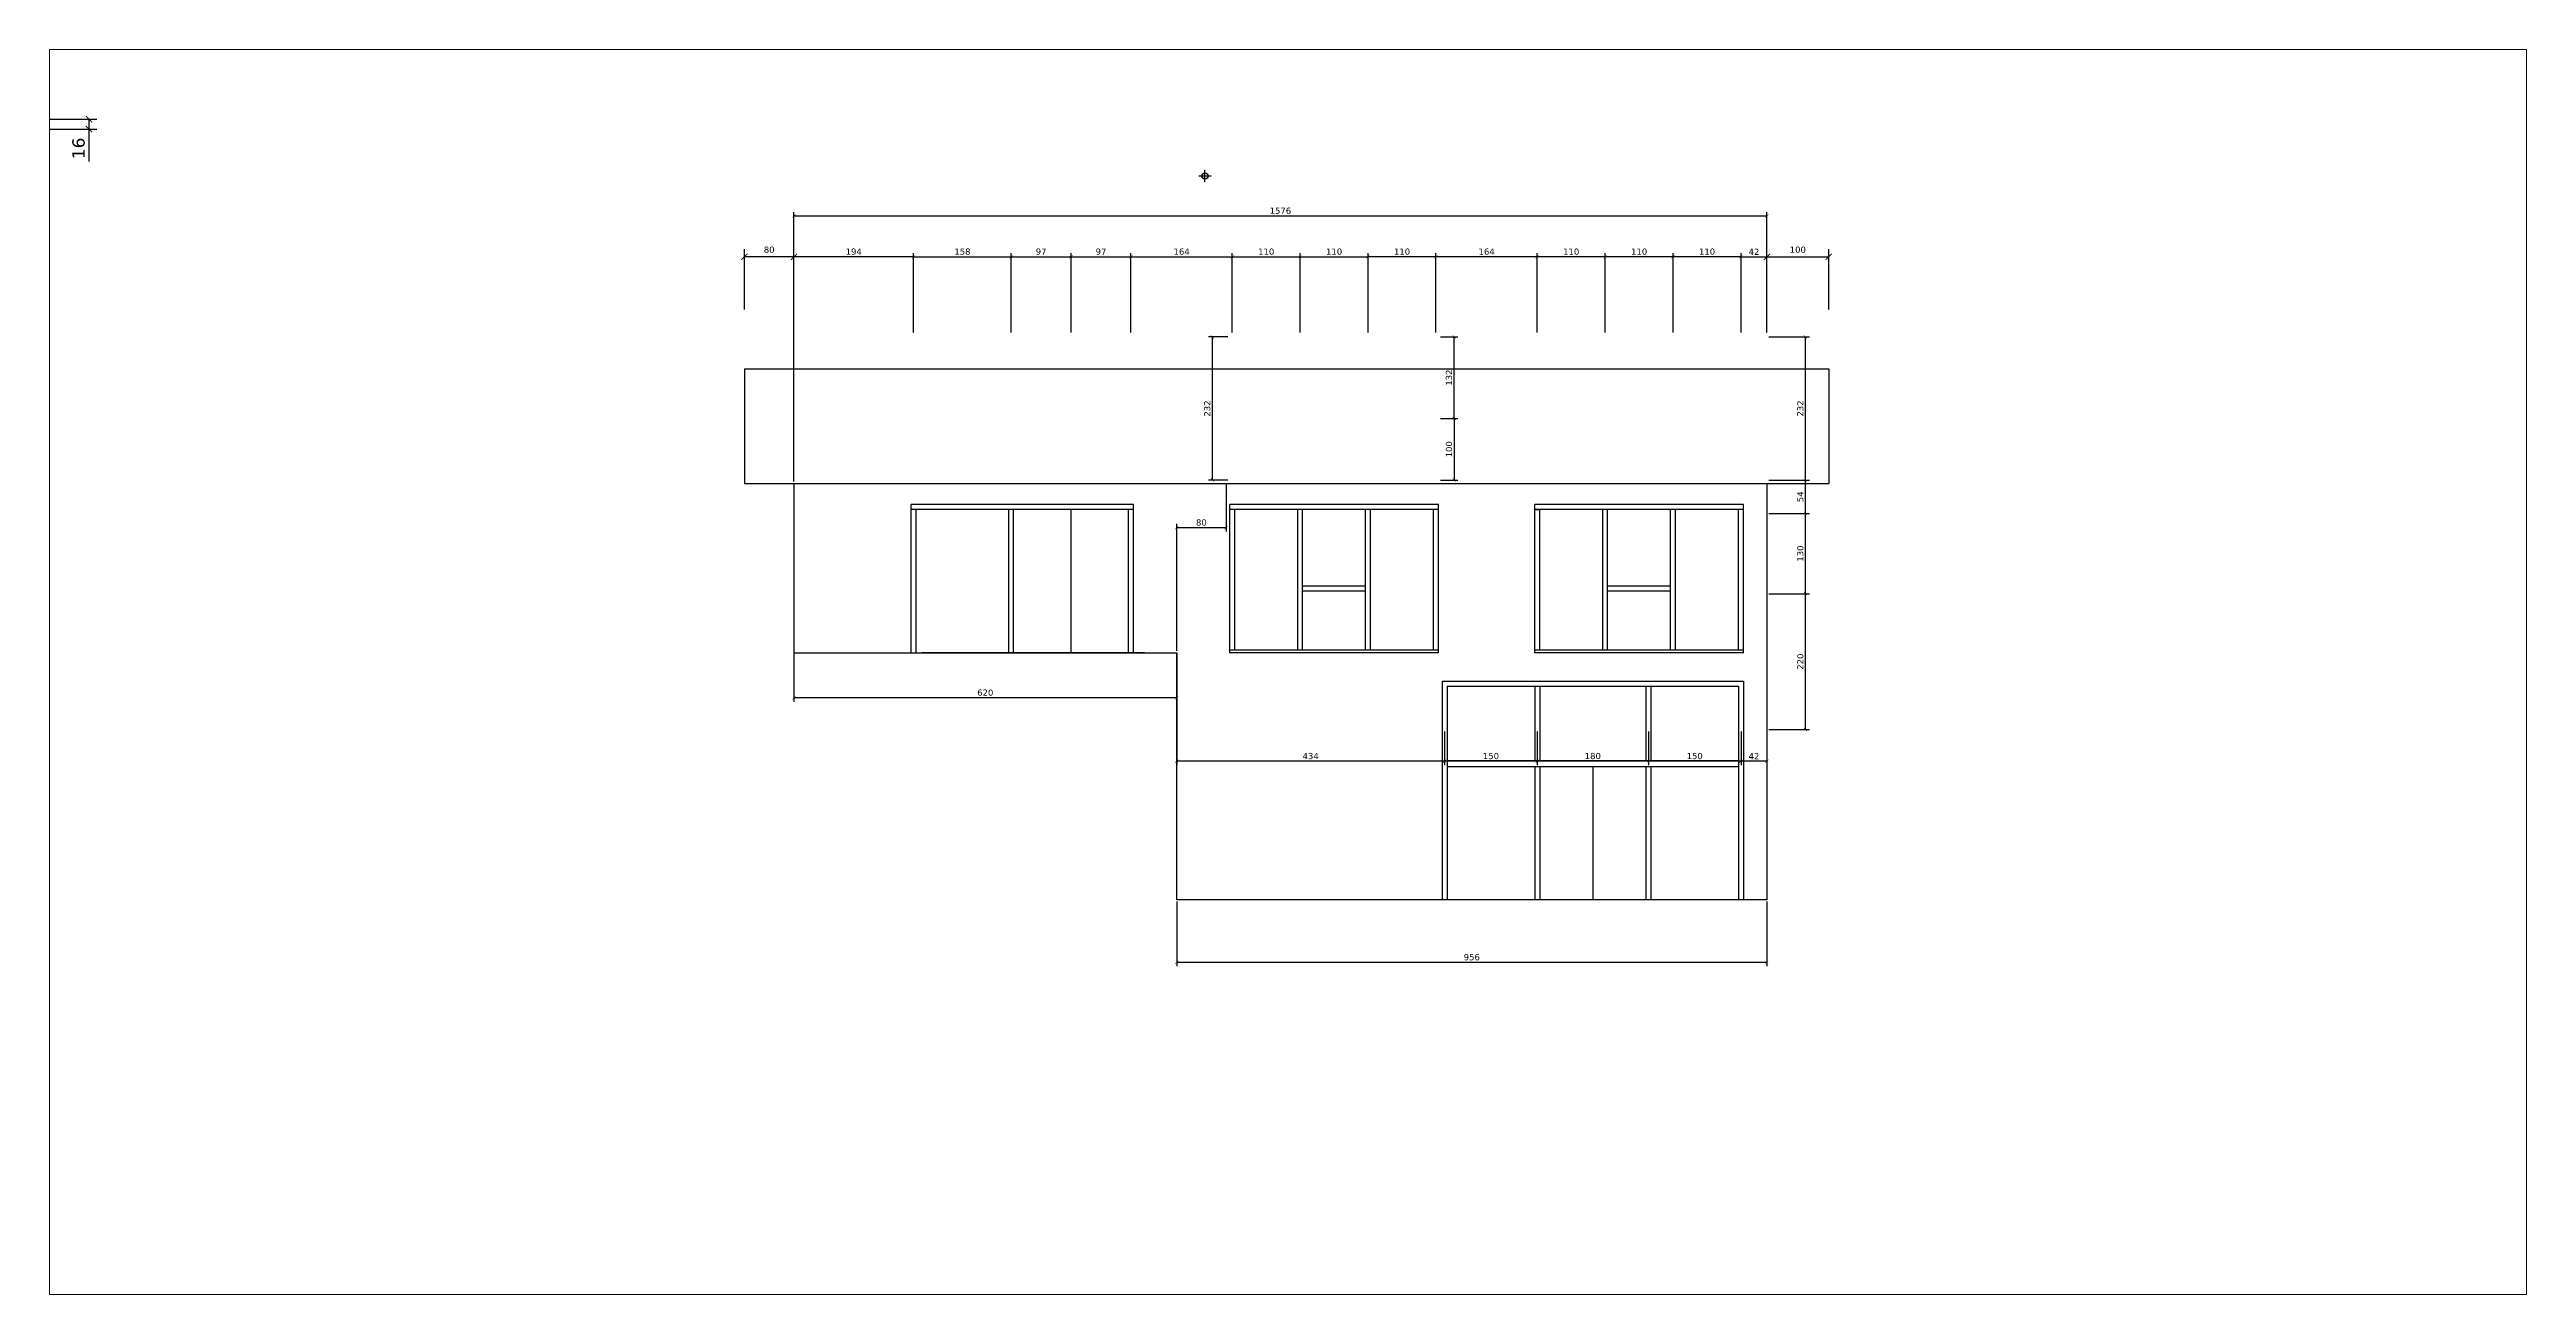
# Paper-space layout 'facade-sud' of a CAD drawing. Header units: centimetres. Extents: x -73 to 328, y 1 to 202.
# The model-space entities are those that its viewports show. They can reach past a viewport. Long polylines and large blocks are cut down to what shows.
import ezdxf

# ---------------------------------------------------------------- set-up
doc = ezdxf.new("R2010")
doc.units = ezdxf.units.CM
doc.header["$PDMODE"] = 34
doc.header["$PDSIZE"] = 100
doc.layers.add('canalisations', color=1, linetype='Continuous', true_color=0xff0000)
for name, color, linetype in [('Dimensions', 6, 'Continuous'), ('Menuiseries', 60, 'Continuous'), ('Mur de soutenement', 1, 'Continuous'), ('Plan de masse ou contour exterieur', 30, 'Continuous'), ('Portes', 3, 'Continuous'), ('Title Block', 250, 'Continuous')]:
    doc.layers.add(name, color=color, linetype=linetype)
doc.styles.add('Seb', font='Verdana.ttf')
doc.dimstyles.new('d', dxfattribs={"dimtxt": 1, "dimasz": 1, "dimexe": 1.25, "dimexo": 0.625, "dimtad": 1, "dimdec": 1, "dimlfac": 0.1, "dimtxsty": 'Seb', "dimblk": 'ARCHTICK', "dimblk1": 'ARCHTICK', "dimblk2": 'ARCHTICK', "dimcen": 2.5, "dimclrd": 256, "dimclre": 256, "dimadec": 0, "dimazin": 0, "dimtfac": 1, "dimtdec": 1, "dimtmove": 0, "dimatfit": 3, "dimldrblk": 'ARCHTICK', "dimfxl": 1, "dimlwd": -1, "dimlwe": -1, "dimarcsym": 0})

# ---------------------------------------------------------------- blocks, each defined once
blk = doc.blocks.new('_ArchTick')
at = {"color": 0, "linetype": 'ByBlock', "const_width": 0.15}
blk.add_lwpolyline([(-0.5, -0.5), (0.5, 0.5)], dxfattribs=at)
blk = doc.blocks.new('*D231')
at = {"layer": 'Defpoints', "color": 0}
for p in [(262393, 73289), (271953, 73289), (262393, 72273)]:
    blk.add_point(p, dxfattribs=at)
at = {"layer": 'Dimensions'}
for p, q in [((262393, 73258), (262393, 72211)), ((271953, 73258), (271953, 72211)), ((271953, 72273), (262393, 72273))]:
    blk.add_line(p, q, dxfattribs=at)
at = {"layer": 'Dimensions', "xscale": 50, "yscale": 50, "zscale": 50, "rotation": 180}
blk.add_blockref('_ArchTick', (262393, 72273), dxfattribs=at)
at = {"layer": 'Dimensions', "xscale": 50, "yscale": 50, "zscale": 50}
blk.add_blockref('_ArchTick', (271953, 72273), dxfattribs=at)
at = {"layer": 'Dimensions', "color": 0, "insert": (267173, 72357), "char_height": 100, "attachment_point": 5, "style": 'Seb'}
blk.add_mtext('956', dxfattribs=at)
blk = doc.blocks.new('*D232')
at = {"layer": 'Defpoints', "color": 0}
for p in [(256193, 80045), (262393, 77289), (256193, 76558)]:
    blk.add_point(p, dxfattribs=at)
at = {"layer": 'Dimensions'}
for p, q in [((256193, 80014), (256193, 76496)), ((262393, 77258), (262393, 76496)), ((262393, 76558), (256193, 76558))]:
    blk.add_line(p, q, dxfattribs=at)
at = {"layer": 'Dimensions', "xscale": 50, "yscale": 50, "zscale": 50, "rotation": 180}
blk.add_blockref('_ArchTick', (256193, 76558), dxfattribs=at)
at = {"layer": 'Dimensions', "xscale": 50, "yscale": 50, "zscale": 50}
blk.add_blockref('_ArchTick', (262393, 76558), dxfattribs=at)
at = {"layer": 'Dimensions', "color": 0, "insert": (259293, 76642), "char_height": 100, "attachment_point": 5, "style": 'Seb'}
blk.add_mtext('620', dxfattribs=at)
blk = doc.blocks.new('*D233')
at = {"layer": 'Defpoints', "color": 0}
for p in [(263193, 80045), (262393, 79315), (262393, 77289)]:
    blk.add_point(p, dxfattribs=at)
at = {"layer": 'Dimensions'}
for p, q in [((263193, 80014), (263193, 79252)), ((262393, 77320), (262393, 79377)), ((263193, 79315), (262393, 79315))]:
    blk.add_line(p, q, dxfattribs=at)
at = {"layer": 'Dimensions', "xscale": 50, "yscale": 50, "zscale": 50, "rotation": 180}
blk.add_blockref('_ArchTick', (262393, 79315), dxfattribs=at)
at = {"layer": 'Dimensions', "xscale": 50, "yscale": 50, "zscale": 50}
blk.add_blockref('_ArchTick', (263193, 79315), dxfattribs=at)
at = {"layer": 'Dimensions', "color": 0, "insert": (262793, 79398), "char_height": 100, "attachment_point": 5, "style": 'Seb'}
blk.add_mtext('80', dxfattribs=at)
blk = doc.blocks.new('*D234')
at = {"layer": 'Defpoints', "color": 0}
for p in [(256193, 83702), (256193, 82445), (258133, 82445)]:
    blk.add_point(p, dxfattribs=at)
at = {"layer": 'Dimensions'}
for p, q in [((256193, 82477), (256193, 83764)), ((258133, 83702), (256193, 83702)), ((258133, 82477), (258133, 83764))]:
    blk.add_line(p, q, dxfattribs=at)
at = {"layer": 'Dimensions', "xscale": 50, "yscale": 50, "zscale": 50, "rotation": 180}
blk.add_blockref('_ArchTick', (256193, 83702), dxfattribs=at)
at = {"layer": 'Dimensions', "xscale": 50, "yscale": 50, "zscale": 50}
blk.add_blockref('_ArchTick', (258133, 83702), dxfattribs=at)
at = {"layer": 'Dimensions', "color": 0, "insert": (257163, 83786), "char_height": 100, "attachment_point": 5, "style": 'Seb'}
blk.add_mtext('194', dxfattribs=at)
blk = doc.blocks.new('*D235')
at = {"layer": 'Defpoints', "color": 0}
for p in [(259713, 83702), (258133, 82445), (259713, 82445)]:
    blk.add_point(p, dxfattribs=at)
at = {"layer": 'Dimensions'}
for p, q in [((258133, 82477), (258133, 83764)), ((258133, 83702), (259713, 83702)), ((259713, 82477), (259713, 83764))]:
    blk.add_line(p, q, dxfattribs=at)
at = {"layer": 'Dimensions', "xscale": 50, "yscale": 50, "zscale": 50, "rotation": 180}
blk.add_blockref('_ArchTick', (258133, 83702), dxfattribs=at)
at = {"layer": 'Dimensions', "xscale": 50, "yscale": 50, "zscale": 50}
blk.add_blockref('_ArchTick', (259713, 83702), dxfattribs=at)
at = {"layer": 'Dimensions', "color": 0, "insert": (258923, 83786), "char_height": 100, "attachment_point": 5, "style": 'Seb'}
blk.add_mtext('158', dxfattribs=at)
blk = doc.blocks.new('*D236')
at = {"layer": 'Defpoints', "color": 0}
for p in [(260683, 83702), (259713, 82445), (260683, 82445)]:
    blk.add_point(p, dxfattribs=at)
at = {"layer": 'Dimensions'}
for p, q in [((259713, 82477), (259713, 83764)), ((259713, 83702), (260683, 83702)), ((260683, 82477), (260683, 83764))]:
    blk.add_line(p, q, dxfattribs=at)
at = {"layer": 'Dimensions', "xscale": 50, "yscale": 50, "zscale": 50, "rotation": 180}
blk.add_blockref('_ArchTick', (259713, 83702), dxfattribs=at)
at = {"layer": 'Dimensions', "xscale": 50, "yscale": 50, "zscale": 50}
blk.add_blockref('_ArchTick', (260683, 83702), dxfattribs=at)
at = {"layer": 'Dimensions', "color": 0, "insert": (260198, 83786), "char_height": 100, "attachment_point": 5, "style": 'Seb'}
blk.add_mtext('97', dxfattribs=at)
blk = doc.blocks.new('*D237')
at = {"layer": 'Defpoints', "color": 0}
for p in [(261653, 83702), (260683, 82445), (261653, 82445)]:
    blk.add_point(p, dxfattribs=at)
at = {"layer": 'Dimensions'}
for p, q in [((260683, 82477), (260683, 83764)), ((260683, 83702), (261653, 83702)), ((261653, 82477), (261653, 83764))]:
    blk.add_line(p, q, dxfattribs=at)
at = {"layer": 'Dimensions', "xscale": 50, "yscale": 50, "zscale": 50, "rotation": 180}
blk.add_blockref('_ArchTick', (260683, 83702), dxfattribs=at)
at = {"layer": 'Dimensions', "xscale": 50, "yscale": 50, "zscale": 50}
blk.add_blockref('_ArchTick', (261653, 83702), dxfattribs=at)
at = {"layer": 'Dimensions', "color": 0, "insert": (261168, 83786), "char_height": 100, "attachment_point": 5, "style": 'Seb'}
blk.add_mtext('97', dxfattribs=at)
blk = doc.blocks.new('*D238')
at = {"layer": 'Defpoints', "color": 0}
for p in [(263293, 83702), (261653, 82445), (263293, 82445)]:
    blk.add_point(p, dxfattribs=at)
at = {"layer": 'Dimensions'}
for p, q in [((261653, 82477), (261653, 83764)), ((261653, 83702), (263293, 83702)), ((263293, 82477), (263293, 83764))]:
    blk.add_line(p, q, dxfattribs=at)
at = {"layer": 'Dimensions', "xscale": 50, "yscale": 50, "zscale": 50, "rotation": 180}
blk.add_blockref('_ArchTick', (261653, 83702), dxfattribs=at)
at = {"layer": 'Dimensions', "xscale": 50, "yscale": 50, "zscale": 50}
blk.add_blockref('_ArchTick', (263293, 83702), dxfattribs=at)
at = {"layer": 'Dimensions', "color": 0, "insert": (262473, 83786), "char_height": 100, "attachment_point": 5, "style": 'Seb'}
blk.add_mtext('164', dxfattribs=at)
blk = doc.blocks.new('*D239')
at = {"layer": 'Defpoints', "color": 0}
for p in [(264393, 83702), (263293, 82445), (264393, 82445)]:
    blk.add_point(p, dxfattribs=at)
at = {"layer": 'Dimensions'}
for p, q in [((263293, 82477), (263293, 83764)), ((263293, 83702), (264393, 83702)), ((264393, 82477), (264393, 83764))]:
    blk.add_line(p, q, dxfattribs=at)
at = {"layer": 'Dimensions', "xscale": 50, "yscale": 50, "zscale": 50, "rotation": 180}
blk.add_blockref('_ArchTick', (263293, 83702), dxfattribs=at)
at = {"layer": 'Dimensions', "xscale": 50, "yscale": 50, "zscale": 50}
blk.add_blockref('_ArchTick', (264393, 83702), dxfattribs=at)
at = {"layer": 'Dimensions', "color": 0, "insert": (263843, 83786), "char_height": 100, "attachment_point": 5, "style": 'Seb'}
blk.add_mtext('110', dxfattribs=at)
blk = doc.blocks.new('*D240')
at = {"layer": 'Defpoints', "color": 0}
for p in [(265493, 83702), (264393, 82445), (265493, 82445)]:
    blk.add_point(p, dxfattribs=at)
at = {"layer": 'Dimensions'}
for p, q in [((264393, 82477), (264393, 83764)), ((264393, 83702), (265493, 83702)), ((265493, 82477), (265493, 83764))]:
    blk.add_line(p, q, dxfattribs=at)
at = {"layer": 'Dimensions', "xscale": 50, "yscale": 50, "zscale": 50, "rotation": 180}
blk.add_blockref('_ArchTick', (264393, 83702), dxfattribs=at)
at = {"layer": 'Dimensions', "xscale": 50, "yscale": 50, "zscale": 50}
blk.add_blockref('_ArchTick', (265493, 83702), dxfattribs=at)
at = {"layer": 'Dimensions', "color": 0, "insert": (264943, 83786), "char_height": 100, "attachment_point": 5, "style": 'Seb'}
blk.add_mtext('110', dxfattribs=at)
blk = doc.blocks.new('*D241')
at = {"layer": 'Defpoints', "color": 0}
for p in [(265493, 83702), (265493, 82445), (266593, 82445)]:
    blk.add_point(p, dxfattribs=at)
at = {"layer": 'Dimensions'}
for p, q in [((265493, 82477), (265493, 83764)), ((266593, 83702), (265493, 83702)), ((266593, 82477), (266593, 83764))]:
    blk.add_line(p, q, dxfattribs=at)
at = {"layer": 'Dimensions', "xscale": 50, "yscale": 50, "zscale": 50, "rotation": 180}
blk.add_blockref('_ArchTick', (265493, 83702), dxfattribs=at)
at = {"layer": 'Dimensions', "xscale": 50, "yscale": 50, "zscale": 50}
blk.add_blockref('_ArchTick', (266593, 83702), dxfattribs=at)
at = {"layer": 'Dimensions', "color": 0, "insert": (266043, 83786), "char_height": 100, "attachment_point": 5, "style": 'Seb'}
blk.add_mtext('110', dxfattribs=at)
blk = doc.blocks.new('*D242')
at = {"layer": 'Defpoints', "color": 0}
for p in [(266593, 83702), (266593, 82445), (268233, 82445)]:
    blk.add_point(p, dxfattribs=at)
at = {"layer": 'Dimensions'}
for p, q in [((266593, 82477), (266593, 83764)), ((268233, 83702), (266593, 83702)), ((268233, 82477), (268233, 83764))]:
    blk.add_line(p, q, dxfattribs=at)
at = {"layer": 'Dimensions', "xscale": 50, "yscale": 50, "zscale": 50, "rotation": 180}
blk.add_blockref('_ArchTick', (266593, 83702), dxfattribs=at)
at = {"layer": 'Dimensions', "xscale": 50, "yscale": 50, "zscale": 50}
blk.add_blockref('_ArchTick', (268233, 83702), dxfattribs=at)
at = {"layer": 'Dimensions', "color": 0, "insert": (267413, 83786), "char_height": 100, "attachment_point": 5, "style": 'Seb'}
blk.add_mtext('164', dxfattribs=at)
blk = doc.blocks.new('*D243')
at = {"layer": 'Defpoints', "color": 0}
for p in [(268233, 83702), (268233, 82445), (269333, 82445)]:
    blk.add_point(p, dxfattribs=at)
at = {"layer": 'Dimensions'}
for p, q in [((268233, 82477), (268233, 83764)), ((269333, 83702), (268233, 83702)), ((269333, 82477), (269333, 83764))]:
    blk.add_line(p, q, dxfattribs=at)
at = {"layer": 'Dimensions', "xscale": 50, "yscale": 50, "zscale": 50, "rotation": 180}
blk.add_blockref('_ArchTick', (268233, 83702), dxfattribs=at)
at = {"layer": 'Dimensions', "xscale": 50, "yscale": 50, "zscale": 50}
blk.add_blockref('_ArchTick', (269333, 83702), dxfattribs=at)
at = {"layer": 'Dimensions', "color": 0, "insert": (268783, 83786), "char_height": 100, "attachment_point": 5, "style": 'Seb'}
blk.add_mtext('110', dxfattribs=at)
blk = doc.blocks.new('*D244')
at = {"layer": 'Defpoints', "color": 0}
for p in [(269333, 83702), (269333, 82445), (270433, 82445)]:
    blk.add_point(p, dxfattribs=at)
at = {"layer": 'Dimensions'}
for p, q in [((269333, 82477), (269333, 83764)), ((270433, 83702), (269333, 83702)), ((270433, 82477), (270433, 83764))]:
    blk.add_line(p, q, dxfattribs=at)
at = {"layer": 'Dimensions', "xscale": 50, "yscale": 50, "zscale": 50, "rotation": 180}
blk.add_blockref('_ArchTick', (269333, 83702), dxfattribs=at)
at = {"layer": 'Dimensions', "xscale": 50, "yscale": 50, "zscale": 50}
blk.add_blockref('_ArchTick', (270433, 83702), dxfattribs=at)
at = {"layer": 'Dimensions', "color": 0, "insert": (269883, 83786), "char_height": 100, "attachment_point": 5, "style": 'Seb'}
blk.add_mtext('110', dxfattribs=at)
blk = doc.blocks.new('*D245')
at = {"layer": 'Defpoints', "color": 0}
for p in [(270433, 83702), (270433, 82445), (271533, 82445)]:
    blk.add_point(p, dxfattribs=at)
at = {"layer": 'Dimensions'}
for p, q in [((270433, 82477), (270433, 83764)), ((271533, 83702), (270433, 83702)), ((271533, 82477), (271533, 83764))]:
    blk.add_line(p, q, dxfattribs=at)
at = {"layer": 'Dimensions', "xscale": 50, "yscale": 50, "zscale": 50, "rotation": 180}
blk.add_blockref('_ArchTick', (270433, 83702), dxfattribs=at)
at = {"layer": 'Dimensions', "xscale": 50, "yscale": 50, "zscale": 50}
blk.add_blockref('_ArchTick', (271533, 83702), dxfattribs=at)
at = {"layer": 'Dimensions', "color": 0, "insert": (270983, 83786), "char_height": 100, "attachment_point": 5, "style": 'Seb'}
blk.add_mtext('110', dxfattribs=at)
blk = doc.blocks.new('*D246')
at = {"layer": 'Defpoints', "color": 0}
for p in [(271953, 83702), (271533, 82445), (271953, 82445)]:
    blk.add_point(p, dxfattribs=at)
at = {"layer": 'Dimensions'}
for p, q in [((271533, 82477), (271533, 83764)), ((271533, 83702), (271953, 83702)), ((271953, 82477), (271953, 83764))]:
    blk.add_line(p, q, dxfattribs=at)
at = {"layer": 'Dimensions', "xscale": 50, "yscale": 50, "zscale": 50, "rotation": 180}
blk.add_blockref('_ArchTick', (271533, 83702), dxfattribs=at)
at = {"layer": 'Dimensions', "xscale": 50, "yscale": 50, "zscale": 50}
blk.add_blockref('_ArchTick', (271953, 83702), dxfattribs=at)
at = {"layer": 'Dimensions', "color": 0, "insert": (271743, 83784), "char_height": 100, "attachment_point": 5, "style": 'Seb'}
blk.add_mtext('42', dxfattribs=at)
blk = doc.blocks.new('*D247')
at = {"layer": 'Defpoints', "color": 0}
for p in [(262393, 76045), (266733, 76045), (262393, 75531)]:
    blk.add_point(p, dxfattribs=at)
at = {"layer": 'Dimensions'}
for p, q in [((262393, 76014), (262393, 75468)), ((266733, 76014), (266733, 75468)), ((266733, 75531), (262393, 75531))]:
    blk.add_line(p, q, dxfattribs=at)
at = {"layer": 'Dimensions', "xscale": 50, "yscale": 50, "zscale": 50, "rotation": 180}
blk.add_blockref('_ArchTick', (262393, 75531), dxfattribs=at)
at = {"layer": 'Dimensions', "xscale": 50, "yscale": 50, "zscale": 50}
blk.add_blockref('_ArchTick', (266733, 75531), dxfattribs=at)
at = {"layer": 'Dimensions', "color": 0, "insert": (264563, 75615), "char_height": 100, "attachment_point": 5, "style": 'Seb'}
blk.add_mtext('434', dxfattribs=at)
blk = doc.blocks.new('*D248')
at = {"layer": 'Defpoints', "color": 0}
for p in [(266733, 76045), (268233, 76045), (266733, 75531)]:
    blk.add_point(p, dxfattribs=at)
at = {"layer": 'Dimensions'}
for p, q in [((266733, 76014), (266733, 75468)), ((268233, 76014), (268233, 75468)), ((268233, 75531), (266733, 75531))]:
    blk.add_line(p, q, dxfattribs=at)
at = {"layer": 'Dimensions', "xscale": 50, "yscale": 50, "zscale": 50, "rotation": 180}
blk.add_blockref('_ArchTick', (266733, 75531), dxfattribs=at)
at = {"layer": 'Dimensions', "xscale": 50, "yscale": 50, "zscale": 50}
blk.add_blockref('_ArchTick', (268233, 75531), dxfattribs=at)
at = {"layer": 'Dimensions', "color": 0, "insert": (267483, 75615), "char_height": 100, "attachment_point": 5, "style": 'Seb'}
blk.add_mtext('150', dxfattribs=at)
blk = doc.blocks.new('*D249')
at = {"layer": 'Defpoints', "color": 0}
for p in [(268233, 76045), (270033, 76045), (268233, 75531)]:
    blk.add_point(p, dxfattribs=at)
at = {"layer": 'Dimensions'}
for p, q in [((268233, 76014), (268233, 75468)), ((270033, 76014), (270033, 75468)), ((270033, 75531), (268233, 75531))]:
    blk.add_line(p, q, dxfattribs=at)
at = {"layer": 'Dimensions', "xscale": 50, "yscale": 50, "zscale": 50, "rotation": 180}
blk.add_blockref('_ArchTick', (268233, 75531), dxfattribs=at)
at = {"layer": 'Dimensions', "xscale": 50, "yscale": 50, "zscale": 50}
blk.add_blockref('_ArchTick', (270033, 75531), dxfattribs=at)
at = {"layer": 'Dimensions', "color": 0, "insert": (269133, 75615), "char_height": 100, "attachment_point": 5, "style": 'Seb'}
blk.add_mtext('180', dxfattribs=at)
blk = doc.blocks.new('*D250')
at = {"layer": 'Defpoints', "color": 0}
for p in [(270033, 76045), (271533, 76045), (270033, 75531)]:
    blk.add_point(p, dxfattribs=at)
at = {"layer": 'Dimensions'}
for p, q in [((270033, 76014), (270033, 75468)), ((271533, 76014), (271533, 75468)), ((271533, 75531), (270033, 75531))]:
    blk.add_line(p, q, dxfattribs=at)
at = {"layer": 'Dimensions', "xscale": 50, "yscale": 50, "zscale": 50, "rotation": 180}
blk.add_blockref('_ArchTick', (270033, 75531), dxfattribs=at)
at = {"layer": 'Dimensions', "xscale": 50, "yscale": 50, "zscale": 50}
blk.add_blockref('_ArchTick', (271533, 75531), dxfattribs=at)
at = {"layer": 'Dimensions', "color": 0, "insert": (270783, 75615), "char_height": 100, "attachment_point": 5, "style": 'Seb'}
blk.add_mtext('150', dxfattribs=at)
blk = doc.blocks.new('*D251')
at = {"layer": 'Defpoints', "color": 0}
for p in [(271533, 76045), (271953, 76045), (271533, 75531)]:
    blk.add_point(p, dxfattribs=at)
at = {"layer": 'Dimensions'}
for p, q in [((271533, 76014), (271533, 75468)), ((271953, 76014), (271953, 75468)), ((271953, 75531), (271533, 75531))]:
    blk.add_line(p, q, dxfattribs=at)
at = {"layer": 'Dimensions', "xscale": 50, "yscale": 50, "zscale": 50, "rotation": 180}
blk.add_blockref('_ArchTick', (271533, 75531), dxfattribs=at)
at = {"layer": 'Dimensions', "xscale": 50, "yscale": 50, "zscale": 50}
blk.add_blockref('_ArchTick', (271953, 75531), dxfattribs=at)
at = {"layer": 'Dimensions', "color": 0, "insert": (271743, 75613), "char_height": 100, "attachment_point": 5, "style": 'Seb'}
blk.add_mtext('42', dxfattribs=at)
blk = doc.blocks.new('*D252')
at = {"layer": 'Defpoints', "color": 0}
for p in [(271953, 78245), (272577, 78245), (271953, 76045)]:
    blk.add_point(p, dxfattribs=at)
at = {"layer": 'Dimensions'}
for p, q in [((271984, 78245), (272640, 78245)), ((272577, 76045), (272577, 78245)), ((271984, 76045), (272640, 76045))]:
    blk.add_line(p, q, dxfattribs=at)
at = {"layer": 'Dimensions', "xscale": 50, "yscale": 50, "zscale": 50}
for p, rotation in [((272577, 78245), 90), ((272577, 76045), 270)]:
    blk.add_blockref('_ArchTick', p, dxfattribs=dict(at, rotation=rotation))
at = {"layer": 'Dimensions', "color": 0, "insert": (272494, 77145), "char_height": 100, "attachment_point": 5, "rotation": 90, "style": 'Seb'}
blk.add_mtext('220', dxfattribs=at)
blk = doc.blocks.new('*D253')
at = {"layer": 'Defpoints', "color": 0}
for p in [(271953, 79545), (272577, 79545), (271953, 78245)]:
    blk.add_point(p, dxfattribs=at)
at = {"layer": 'Dimensions'}
for p, q in [((271984, 79545), (272640, 79545)), ((272577, 78245), (272577, 79545)), ((271984, 78245), (272640, 78245))]:
    blk.add_line(p, q, dxfattribs=at)
at = {"layer": 'Dimensions', "xscale": 50, "yscale": 50, "zscale": 50}
for p, rotation in [((272577, 79545), 90), ((272577, 78245), 270)]:
    blk.add_blockref('_ArchTick', p, dxfattribs=dict(at, rotation=rotation))
at = {"layer": 'Dimensions', "color": 0, "insert": (272494, 78895), "char_height": 100, "attachment_point": 5, "rotation": 90, "style": 'Seb'}
blk.add_mtext('130', dxfattribs=at)
blk = doc.blocks.new('*D254')
at = {"layer": 'Defpoints', "color": 0}
for p in [(271953, 80085), (272577, 80085), (271953, 79545)]:
    blk.add_point(p, dxfattribs=at)
at = {"layer": 'Dimensions'}
for p, q in [((271984, 80085), (272640, 80085)), ((272577, 79545), (272577, 80085)), ((271984, 79545), (272640, 79545))]:
    blk.add_line(p, q, dxfattribs=at)
at = {"layer": 'Dimensions', "xscale": 50, "yscale": 50, "zscale": 50}
for p, rotation in [((272577, 80085), 90), ((272577, 79545), 270)]:
    blk.add_blockref('_ArchTick', p, dxfattribs=dict(at, rotation=rotation))
at = {"layer": 'Dimensions', "color": 0, "insert": (272494, 79815), "char_height": 100, "attachment_point": 5, "rotation": 90, "style": 'Seb'}
blk.add_mtext('54', dxfattribs=at)
blk = doc.blocks.new('*D255')
at = {"layer": 'Defpoints', "color": 0}
for p in [(271953, 82405), (272577, 82405), (271953, 80085)]:
    blk.add_point(p, dxfattribs=at)
at = {"layer": 'Dimensions'}
for p, q in [((271984, 82405), (272640, 82405)), ((272577, 80085), (272577, 82405)), ((271984, 80085), (272640, 80085))]:
    blk.add_line(p, q, dxfattribs=at)
at = {"layer": 'Dimensions', "xscale": 50, "yscale": 50, "zscale": 50}
for p, rotation in [((272577, 82405), 90), ((272577, 80085), 270)]:
    blk.add_blockref('_ArchTick', p, dxfattribs=dict(at, rotation=rotation))
at = {"layer": 'Dimensions', "color": 0, "insert": (272494, 81245), "char_height": 100, "attachment_point": 5, "rotation": 90, "style": 'Seb'}
blk.add_mtext('232', dxfattribs=at)
blk = doc.blocks.new('*D256')
at = {"layer": 'Defpoints', "color": 0}
for p in [(266633, 81085), (266633, 80085), (266887, 80085)]:
    blk.add_point(p, dxfattribs=at)
at = {"layer": 'Dimensions'}
for p, q in [((266664, 81085), (266949, 81085)), ((266887, 81085), (266887, 80085)), ((266664, 80085), (266949, 80085))]:
    blk.add_line(p, q, dxfattribs=at)
at = {"layer": 'Dimensions', "xscale": 50, "yscale": 50, "zscale": 50}
for p, rotation in [((266887, 81085), 90), ((266887, 80085), 270)]:
    blk.add_blockref('_ArchTick', p, dxfattribs=dict(at, rotation=rotation))
at = {"layer": 'Dimensions', "color": 0, "insert": (266803, 80585), "char_height": 100, "attachment_point": 5, "rotation": 90, "style": 'Seb'}
blk.add_mtext('100', dxfattribs=at)
blk = doc.blocks.new('*D257')
at = {"layer": 'Defpoints', "color": 0}
for p in [(266633, 82405), (266887, 82405), (266633, 81085)]:
    blk.add_point(p, dxfattribs=at)
at = {"layer": 'Dimensions'}
for p, q in [((266664, 82405), (266949, 82405)), ((266887, 81085), (266887, 82405)), ((266664, 81085), (266949, 81085))]:
    blk.add_line(p, q, dxfattribs=at)
at = {"layer": 'Dimensions', "xscale": 50, "yscale": 50, "zscale": 50}
for p, rotation in [((266887, 82405), 90), ((266887, 81085), 270)]:
    blk.add_blockref('_ArchTick', p, dxfattribs=dict(at, rotation=rotation))
at = {"layer": 'Dimensions', "color": 0, "insert": (266803, 81745), "char_height": 100, "attachment_point": 5, "rotation": 90, "style": 'Seb'}
blk.add_mtext('132', dxfattribs=at)
blk = doc.blocks.new('*D258')
at = {"layer": 'Defpoints', "color": 0}
for p in [(262973, 82405), (263253, 82405), (263253, 80085)]:
    blk.add_point(p, dxfattribs=at)
at = {"layer": 'Dimensions'}
for p, q in [((263222, 82405), (262910, 82405)), ((262973, 80085), (262973, 82405)), ((263222, 80085), (262910, 80085))]:
    blk.add_line(p, q, dxfattribs=at)
at = {"layer": 'Dimensions', "xscale": 50, "yscale": 50, "zscale": 50}
for p, rotation in [((262973, 82405), 90), ((262973, 80085), 270)]:
    blk.add_blockref('_ArchTick', p, dxfattribs=dict(at, rotation=rotation))
at = {"layer": 'Dimensions', "color": 0, "insert": (262889, 81245), "char_height": 100, "attachment_point": 5, "rotation": 90, "style": 'Seb'}
blk.add_mtext('232', dxfattribs=at)
blk = doc.blocks.new('*D259')
at = {"layer": 'Defpoints', "color": 0}
for p in [(271953, 84365), (271953, 82789), (256193, 80032)]:
    blk.add_point(p, dxfattribs=at)
at = {"layer": 'Dimensions'}
for p, q in [((256193, 80064), (256193, 84428)), ((256193, 84365), (271953, 84365)), ((271953, 82820), (271953, 84428))]:
    blk.add_line(p, q, dxfattribs=at)
at = {"layer": 'Dimensions', "xscale": 50, "yscale": 50, "zscale": 50, "rotation": 180}
blk.add_blockref('_ArchTick', (256193, 84365), dxfattribs=at)
at = {"layer": 'Dimensions', "xscale": 50, "yscale": 50, "zscale": 50}
blk.add_blockref('_ArchTick', (271953, 84365), dxfattribs=at)
at = {"layer": 'Dimensions', "color": 0, "insert": (264073, 84449), "char_height": 100, "attachment_point": 5, "style": 'Seb'}
blk.add_mtext('1576', dxfattribs=at)
blk = doc.blocks.new('*D260')
at = {"layer": 'Defpoints', "color": 0, "transparency": 16777216}
for p in [(272953, 83702), (271953, 82789), (272953, 82789)]:
    blk.add_point(p, dxfattribs=at)
at = {"layer": 'Dimensions', "transparency": 16777216}
for p, q in [((271953, 82851), (271953, 83827)), ((271953, 83702), (272953, 83702)), ((272953, 82851), (272953, 83827))]:
    blk.add_line(p, q, dxfattribs=at)
at = {"layer": 'Dimensions', "transparency": 16777216, "xscale": 100, "yscale": 100, "zscale": 100, "rotation": 180}
blk.add_blockref('_ArchTick', (271953, 83702), dxfattribs=at)
at = {"layer": 'Dimensions', "transparency": 16777216, "xscale": 100, "yscale": 100, "zscale": 100}
blk.add_blockref('_ArchTick', (272953, 83702), dxfattribs=at)
at = {"layer": 'Dimensions', "color": 0, "transparency": 16777216, "insert": (272453, 83817), "char_height": 100, "attachment_point": 5, "style": 'Seb'}
blk.add_mtext('100', dxfattribs=at)
blk = doc.blocks.new('*D261')
at = {"layer": 'Defpoints', "color": 0, "transparency": 16777216}
for p in [(255393, 83702), (255393, 82789), (256193, 82789)]:
    blk.add_point(p, dxfattribs=at)
at = {"layer": 'Dimensions', "transparency": 16777216}
for p, q in [((255393, 82851), (255393, 83827)), ((256193, 83702), (255393, 83702)), ((256193, 82851), (256193, 83827))]:
    blk.add_line(p, q, dxfattribs=at)
at = {"layer": 'Dimensions', "transparency": 16777216, "xscale": 100, "yscale": 100, "zscale": 100, "rotation": 180}
blk.add_blockref('_ArchTick', (255393, 83702), dxfattribs=at)
at = {"layer": 'Dimensions', "transparency": 16777216, "xscale": 100, "yscale": 100, "zscale": 100}
blk.add_blockref('_ArchTick', (256193, 83702), dxfattribs=at)
at = {"layer": 'Dimensions', "color": 0, "transparency": 16777216, "insert": (255793, 83817), "char_height": 100, "attachment_point": 5, "style": 'Seb'}
blk.add_mtext('80', dxfattribs=at)
blk = doc.blocks.new('*D2238')
at = {"layer": 'Defpoints', "color": 0, "transparency": 16777216}
for p in [(242350, 85932), (242350, 85772), (244777, 85772)]:
    blk.add_point(p, dxfattribs=at)
at = {"layer": 'Dimensions', "transparency": 16777216}
for p, q in [((242412, 85932), (244902, 85932)), ((244777, 85932), (244777, 85772)), ((242412, 85772), (244902, 85772)), ((244777, 85772), (244777, 85246))]:
    blk.add_line(p, q, dxfattribs=at)
at = {"layer": 'Dimensions', "transparency": 16777216, "xscale": 100, "yscale": 100, "zscale": 100}
for p, rotation in [((244777, 85932), 90), ((244777, 85772), 270)]:
    blk.add_blockref('_ArchTick', p, dxfattribs=dict(at, rotation=rotation))
at = {"layer": 'Dimensions', "color": 0, "transparency": 16777216, "insert": (244609, 85459), "char_height": 200, "attachment_point": 5, "rotation": 90, "style": 'Seb'}
blk.add_mtext('16', dxfattribs=at)

msp = doc.modelspace()

# ---------------------------------------------------------------- linework, layer by layer
at = {"layer": 'canalisations'}
msp.add_point((262851.36, 85012.76), dxfattribs=at)
at = {"layer": 'Menuiseries'}
for p, q in [((266692.9, 76828.82), (266692.9, 73288.82)), ((266692.9, 76828.82), (271572.9, 76828.82)), ((266772.9, 76748.82), (266772.9, 73288.82)), ((266772.9, 76748.82), (266772.9, 73288.82)), ((266772.9, 76748.82), (266772.9, 73288.82)), ((266772.9, 76748.82), (271492.9, 76748.82)), ((268192.9, 76748.82), (268192.9, 75538.82)), ((268272.9, 76748.82), (268272.9, 75538.82)), ((269992.9, 76748.82), (269992.9, 75538.82)), ((270072.9, 76748.82), (270072.9, 75538.82)), ((271492.9, 76748.82), (271492.9, 73288.82)), ((271572.9, 76828.82), (271572.9, 73288.82)), ((271492.9, 75538.82), (266772.9, 75538.82)), ((271492.9, 75438.82), (266772.9, 75438.82)), ((268192.9, 75438.82), (268192.9, 73288.82)), ((268272.9, 75438.82), (268272.9, 73288.82)), ((269132.9, 75438.82), (269132.9, 73288.82)), ((270292.9, 75438.82), (269892.9, 75438.82)), ((269992.9, 75438.82), (269992.9, 73288.82)), ((270072.9, 75438.82), (270072.9, 73288.82))]:
    msp.add_line(p, q, dxfattribs=at)
at = {"layer": 'Mur de soutenement'}
for p, q in [((236960.55, 66814.79), (253520.55, 66814.79)), ((253520.55, 66814.79), (253520.55, 62257.79)), ((260641.36, 66814.79), (277201.36, 66814.79)), ((260641.36, 62257.79), (260641.36, 66814.79)), ((277201.36, 66814.79), (277201.36, 62257.79)), ((283482.52, 66814.79), (300042.52, 66814.79)), ((283482.52, 62257.79), (283482.52, 66814.79))]:
    msp.add_line(p, q, dxfattribs=at)
at = {"layer": 'Plan de masse ou contour exterieur'}
for p, q in [((255392.9, 81890.24), (272952.9, 81890.24)), ((255392.9, 81890.24), (255392.9, 80032.3)), ((272952.9, 81890.24), (272952.9, 80032.3)), ((255392.9, 80032.3), (272952.9, 80032.3)), ((256192.9, 80032.3), (256192.9, 77288.82)), ((271952.9, 80032.3), (271952.9, 73288.82)), ((256192.9, 77288.82), (262392.9, 77288.82)), ((262392.9, 77288.82), (262392.9, 75788.82)), ((262392.9, 73288.82), (262392.9, 77288.82)), ((271952.9, 73288.82), (262392.9, 73288.82))]:
    msp.add_line(p, q, dxfattribs=at)
at = {"layer": 'Portes'}
for p, q in [((261692.9, 79688.82), (258092.9, 79688.82)), ((258092.9, 77288.82), (258092.9, 79688.82)), ((261692.9, 79608.82), (258092.9, 79608.82)), ((258172.9, 77288.82), (258172.9, 79608.82)), ((259672.9, 77288.82), (259672.9, 79608.82)), ((259752.9, 77288.82), (259752.9, 79608.82)), ((260682.9, 77288.82), (260682.9, 79608.82)), ((261612.9, 77288.82), (261612.9, 79608.82)), ((261692.9, 77288.82), (261692.9, 79688.82)), ((266632.9, 79688.82), (263252.9, 79688.82)), ((263252.9, 77288.82), (263252.9, 79688.82)), ((266632.9, 79608.82), (263252.9, 79608.82)), ((263332.9, 77328.82), (263332.9, 79608.82)), ((264352.9, 77328.82), (264352.9, 79608.82)), ((264432.9, 77328.82), (264432.9, 79608.82)), ((265452.9, 77328.82), (265452.9, 79608.82)), ((265532.9, 77328.82), (265532.9, 79608.82)), ((266552.9, 77328.82), (266552.9, 79608.82)), ((266632.9, 77288.82), (266632.9, 79688.82)), ((271572.9, 79688.82), (268192.9, 79688.82)), ((268192.9, 77288.82), (268192.9, 79688.82)), ((271572.9, 79608.82), (268192.9, 79608.82)), ((268192.9, 79608.82), (268272.9, 79608.82)), ((268272.9, 77328.82), (268272.9, 79608.82)), ((269292.9, 77328.82), (269292.9, 79608.82)), ((269372.9, 77328.82), (269372.9, 79608.82)), ((270392.9, 77328.82), (270392.9, 79608.82)), ((270472.9, 77328.82), (270472.9, 79608.82)), ((271492.9, 77328.82), (271492.9, 79608.82)), ((271572.9, 77288.82), (271572.9, 79688.82)), ((265452.9, 78368.82), (264432.9, 78368.82)), ((265452.9, 78288.82), (264432.9, 78288.82)), ((270392.9, 78368.82), (269372.9, 78368.82)), ((270392.9, 78288.82), (269372.9, 78288.82)), ((261872.9, 77288.82), (258272.9, 77288.82)), ((266632.9, 77328.82), (263252.9, 77328.82)), ((266632.9, 77288.82), (263252.9, 77288.82)), ((271572.9, 77328.82), (268192.9, 77328.82)), ((271572.9, 77288.82), (268192.9, 77288.82))]:
    msp.add_line(p, q, dxfattribs=at)

# ---------------------------------------------------------------- dimensions: what is measured, and where the dimension line sits
at = {"layer": 'Dimensions'}
for base, p1, p2, picture, middle in [((244776.7, 85771.92), (242349.82, 85931.92), (242349.82, 85771.92), '*D2238', (244609.43, 85458.99)), ((262972.75, 82405.36), (263252.9, 80085.36), (263252.9, 82405.36), '*D258', (262889.12, 81245.36)), ((266886.73, 82405.36), (266632.9, 81085.36), (266632.9, 82405.36), '*D257', (266803.1, 81745.36)), ((272577.3, 82405.36), (271952.9, 80085.36), (271952.9, 82405.36), '*D255', (272493.67, 81245.36)), ((266886.73, 80085.36), (266632.9, 81085.36), (266632.9, 80085.36), '*D256', (266803.1, 80585.36)), ((272577.3, 80085.36), (271952.9, 79545.36), (271952.9, 80085.36), '*D254', (272493.67, 79815.36)), ((272577.3, 79545.36), (271952.9, 78245.36), (271952.9, 79545.36), '*D253', (272493.67, 78895.36)), ((272577.3, 78245.36), (271952.9, 76045.36), (271952.9, 78245.36), '*D252', (272493.67, 77145.36))]:
    dim = msp.add_linear_dim(base=base, p1=p1, p2=p2, angle=90, dimstyle='d', override={"dimtxt": 2}, dxfattribs=at)
    dim.commit()
    dim.dimension.update_dxf_attribs({"geometry": picture, "text_midpoint": middle})
for base, p1, p2, picture, middle in [((271952.9, 84365.03), (256192.9, 80032.3), (271952.9, 82788.84), '*D259', (264072.9, 84448.66)), ((256192.9, 83701.98), (258132.9, 82445.36), (256192.9, 82445.36), '*D234', (257162.9, 83785.62)), ((259712.9, 83701.98), (258132.9, 82445.36), (259712.9, 82445.36), '*D235', (258922.9, 83785.62)), ((260682.9, 83701.98), (259712.9, 82445.36), (260682.9, 82445.36), '*D236', (260197.9, 83785.62)), ((261652.9, 83701.98), (260682.9, 82445.36), (261652.9, 82445.36), '*D237', (261167.9, 83785.62)), ((263292.9, 83701.98), (261652.9, 82445.36), (263292.9, 82445.36), '*D238', (262472.9, 83785.62)), ((264392.9, 83701.98), (263292.9, 82445.36), (264392.9, 82445.36), '*D239', (263842.9, 83785.62)), ((265492.9, 83701.98), (264392.9, 82445.36), (265492.9, 82445.36), '*D240', (264942.9, 83785.62)), ((265492.9, 83701.98), (266592.9, 82445.36), (265492.9, 82445.36), '*D241', (266042.9, 83785.62)), ((266592.9, 83701.98), (268232.9, 82445.36), (266592.9, 82445.36), '*D242', (267412.9, 83785.62)), ((268232.9, 83701.98), (269332.9, 82445.36), (268232.9, 82445.36), '*D243', (268782.9, 83785.62)), ((269332.9, 83701.98), (270432.9, 82445.36), (269332.9, 82445.36), '*D244', (269882.9, 83785.62)), ((270432.9, 83701.98), (271532.9, 82445.36), (270432.9, 82445.36), '*D245', (270982.9, 83785.62)), ((271952.9, 83701.98), (271532.9, 82445.36), (271952.9, 82445.36), '*D246', (271742.9, 83784.28)), ((256192.9, 76558.26), (262392.9, 77288.82), (256192.9, 80045.36), '*D232', (259292.9, 76641.9)), ((262392.9, 79314.8), (263192.9, 80045.36), (262392.9, 77288.82), '*D233', (262792.9, 79398.44)), ((262392.9, 75530.97), (266732.9, 76045.36), (262392.9, 76045.36), '*D247', (264562.9, 75614.6)), ((266732.9, 75530.97), (268232.9, 76045.36), (266732.9, 76045.36), '*D248', (267482.9, 75614.6)), ((268232.9, 75530.97), (270032.9, 76045.36), (268232.9, 76045.36), '*D249', (269132.9, 75614.6)), ((270032.9, 75530.97), (271532.9, 76045.36), (270032.9, 76045.36), '*D250', (270782.9, 75614.6)), ((271532.9, 75530.97), (271952.9, 76045.36), (271532.9, 76045.36), '*D251', (271742.9, 75613.26)), ((262392.9, 72273.04), (271952.9, 73288.82), (262392.9, 73288.82), '*D231', (267172.9, 72356.68))]:
    dim = msp.add_linear_dim(base=base, p1=p1, p2=p2, dimstyle='d', override={"dimtxt": 2}, dxfattribs=at)
    dim.commit()
    dim.dimension.update_dxf_attribs({"geometry": picture, "text_midpoint": middle})
for base, p1, p2, picture, middle in [((255392.9, 83701.98), (256192.9, 82788.84), (255392.9, 82788.84), '*D261', (255792.9, 83816.87)), ((272952.9, 83701.98), (271952.9, 82788.84), (272952.9, 82788.84), '*D260', (272452.9, 83816.87))]:
    dim = msp.add_linear_dim(base=base, p1=p1, p2=p2, dimstyle='d', dxfattribs=at)
    dim.commit()
    dim.dimension.update_dxf_attribs({"geometry": picture, "text_midpoint": middle})

psp = doc.layouts.new('facade-sud')

# ---------------------------------------------------------------- viewports
at = {"layer": 'Title Block', "view_target_point": (16313.45, 2053.84)}
psp.add_viewport(center=(127.77, 101.44), size=(401.16, 201.663), view_center_point=(247882.7, 74923.58), view_height=20166.2985, dxfattribs=at)

doc.saveas('drawing.dxf')
